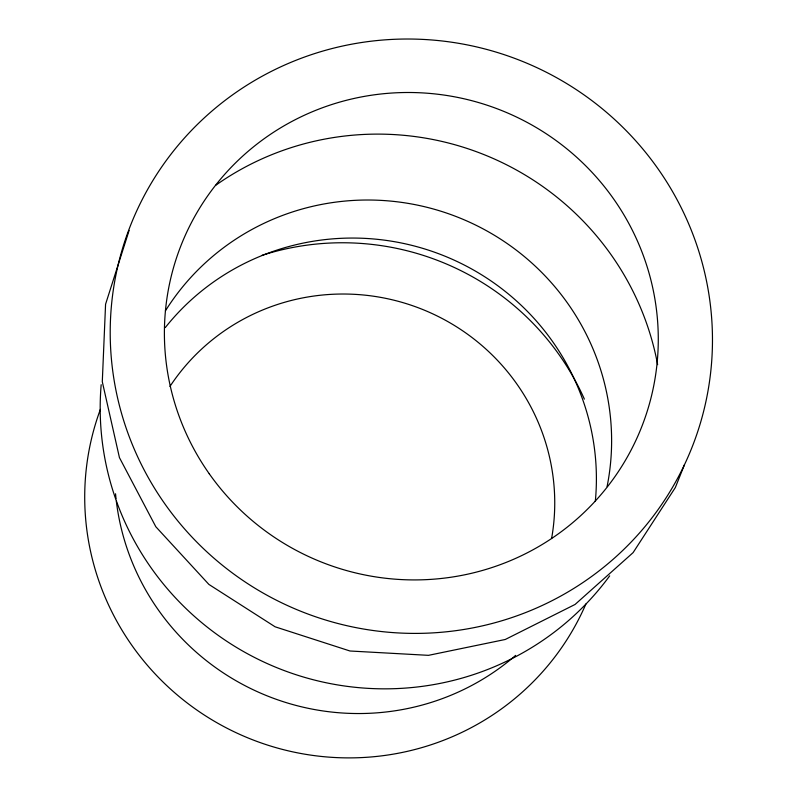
<?xml version="1.0" encoding="UTF-8"?>
<svg xmlns="http://www.w3.org/2000/svg" width="797" height="797" viewBox="0 0 797 797"><rect width="100%" height="100%" fill="white"/><g stroke="black" fill="none" stroke-linecap="round" stroke-linejoin="round"><path stroke-width="1.2" d="M129.124 230.413L105.573 304.235L102.295 381.743L119.44 457.627L155.814 526.737L208.894 584.42L275.104 626.801L349.993 651L428.487 655.343L505.268 639.483L575.075 604.455L633.097 552.63L675.328 487.555L684.444 464.781A301.874 296.434 21.8 0 0 384.652 39.88A301.874 296.434 21.8 0 0 164.919 503.963A301.874 296.434 21.8 0 0 684.444 464.781M165.397 310.87A241.501 237.137 21.8 0 1 458.365 217.412A241.501 237.137 21.8 0 1 607.085 486.588M609.675 575.862A281.749 276.659 21.8 0 1 284.071 670.516A281.749 276.659 21.8 0 1 101.179 384.702M215.877 185.163A281.749 276.659 21.8 0 1 657.635 364.657M169.95 386.445A209.561 205.785 21.8 0 1 421.852 309.156A209.561 205.785 21.8 0 1 551.604 538.493M585.905 603.987A261.625 256.903 21.8 0 1 250.109 738.789A261.625 256.903 21.8 0 1 100.382 409.389M261.994 255.349A261.625 256.903 21.8 0 1 584.37 399.108M515.609 655.403A241.501 237.137 21.8 0 1 270.153 697.046A241.501 237.137 21.8 0 1 116.322 501.164M116.033 498.693A241.501 237.137 21.8 0 1 115.545 493.781M165.308 327.547A241.501 237.137 21.8 0 1 444.407 255.957A241.501 237.137 21.8 0 1 595.309 501.373M209.232 473.737A247.558 243.095 21.8 0 0 635.279 441.687A247.558 243.095 21.8 0 0 389.504 93.199A247.558 243.095 21.8 0 0 209.232 473.737"/></g></svg>
